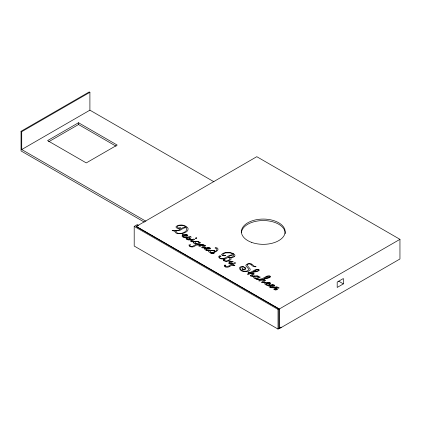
<?xml version="1.0" encoding="UTF-8"?>
<svg xmlns="http://www.w3.org/2000/svg" width="421" height="421" viewBox="0 0 421 421"><rect width="100%" height="100%" fill="white"/><g stroke="black" fill="none" stroke-linecap="round" stroke-linejoin="round"><path stroke-width="0.63" d="M205.506 245.759L205.016 245.254L203.838 245.08A11.462 6.62 0 0 0 202.154 245.196L203.543 244.38L201.68 244.338M225.056 259.72L224.83 259.673A8.852 5.11 0 0 0 224.051 259.541L223.646 259.989A1.963 1.131 0 0 0 223.846 260.504L224.335 260.888A2.373 1.374 0 0 0 225.288 261.225L226.703 261.283A5.441 3.142 0 0 0 229.845 260.346L230.945 259.399A3.2 1.847 0 0 0 231.118 258.72L230.534 257.631L231.955 257.526A4.342 2.505 0 0 0 234.118 256.715L234.444 256.452M205.474 245.853L203.28 247.285A4.068 2.347 0 0 0 202.864 247.559L205.28 248.048L204.843 247.88A34.438 19.882 0 0 1 206.532 247.716L208.274 247.648A2.637 1.521 0 0 1 210.047 248.016M250.395 275.629L250.737 275.318A6.283 3.631 0 0 1 251.095 275.097L252.979 274.003L253.021 273.613M261.725 282.17L262.067 281.86A6.283 3.631 0 0 1 262.425 281.644L264.388 280.186M191.544 241.191L191.992 241.501L193.928 241.412C193.581 241.986 190.108 242.054 190.55 240.849A4.952 2.858 0 0 1 191.108 240.48L192.571 239.633M219.109 256.247L219.636 255.757A7.399 4.273 0 0 1 220.972 256.121M266.535 283.386L266.604 283.312A2.452 1.416 0 0 1 267.056 282.97A2.194 1.268 0 0 1 268.33 282.58L268.409 282.586A1.152 0.663 0 0 1 269.324 282.765M183.824 235.634L183.893 235.56A2.452 1.416 0 0 1 184.345 235.218A2.194 1.268 0 0 1 185.619 234.829L185.698 234.834A1.152 0.663 0 0 1 186.614 235.013M270.719 285.801L270.787 285.727A2.452 1.416 0 0 1 271.24 285.391A2.194 1.268 0 0 1 272.513 284.996M206.401 248.69L206.479 248.6A2.452 1.416 0 0 1 206.937 248.264A2.194 1.268 0 0 1 208.206 247.869L208.29 247.874A1.152 0.663 0 0 1 209.205 248.053M225.025 259.831L224.709 260.362A1.005 0.579 0 0 0 224.798 260.594L225.056 260.804A1.342 0.774 0 0 0 225.803 261.02L226.324 261.025M257.047 279.028L257.031 279.039A4.536 2.615 0 0 1 257.463 278.76L260.341 277.092L259.247 276.934A2.079 1.2 0 0 0 258.773 276.339A1.595 0.921 0 0 0 258.557 276.239L257.099 275.929M182.446 235.439L182.825 235.176A4.036 2.331 0 0 1 183.267 234.955L182.251 234.839A34.438 19.882 0 0 1 183.94 234.676L185.682 234.602M205.038 248.479L205.416 248.216A4.036 2.331 0 0 1 205.858 248.001L201.975 247.806A0.81 0.468 0 0 1 201.696 247.448L202.117 247.048A6.131 3.536 0 0 1 202.406 246.869L204.39 245.454M265.156 283.191L265.535 282.928A4.036 2.331 0 0 1 265.977 282.712L262.825 282.48L265.535 280.491A0.816 0.474 0 0 0 265.488 280.307L265.235 280.081A2.147 1.237 0 0 0 263.978 279.749M269.345 285.606L269.724 285.343A4.036 2.331 0 0 1 270.166 285.128L269.151 285.006A34.438 19.882 0 0 1 270.84 284.843L272.576 284.775A2.637 1.521 0 0 1 274.355 285.143M228.166 257.21L229.171 256.431A13.909 8.031 0 0 1 230.04 255.831A4.763 2.752 0 0 1 232.571 255.037M228.598 260.246L229.308 259.694A3.563 2.058 0 0 0 229.782 258.605A3.052 1.763 0 0 0 229.329 257.768L228.761 257.357M195.544 241.996L194.87 242.722L195.328 243.391A1.842 1.063 0 0 0 196.618 243.722A4.394 2.537 0 0 0 197.196 243.691L199.001 242.643A1.647 0.953 0 0 0 198.649 241.975M269.393 277.118L269.798 276.308A0.726 0.421 0 0 0 269.351 276.15L268.745 276.192A2.452 1.416 0 0 0 268.477 276.255L268.387 276.281A5.799 3.347 0 0 0 267.098 276.876L264.267 278.492L265.293 278.313A20.903 12.067 0 0 0 267.44 277.865M144.25 222.067L21.05 150.934L21.05 131.289L89.236 91.925L89.905 92.31L89.905 110.17L213.889 181.751M21.05 131.289L21.724 131.678L89.905 92.31M21.724 131.678L21.724 149.539L89.905 110.17M78.522 122.737L47.589 140.598L86.258 162.916L117.185 145.061L78.522 122.737L78.522 124.521L116.049 146.192M48.715 141.735L78.522 124.521M278.902 328.391L281.123 327.112L278.028 329.075L134.199 246.038L134.199 226.393L137.288 224.603L138.372 225.23L136.157 226.509L256.789 156.686L399.95 239.339L399.95 258.983L279.318 328.633L278.902 328.391L278.902 308.925L136.157 226.509M225.814 265.277L225.509 265.451A1.452 0.842 0 0 0 225.709 266.63M229.329 266.661L231.834 265.214L234.96 265.325L232.339 264.925L235.802 262.925L234.508 262.672L233.155 263.451L230.05 263.604M255.752 270.324L252.937 271.95L253.963 271.771A20.903 12.067 0 0 0 256.11 271.324M254.6 276.16L253.505 277.107L253.952 277.981A2.484 1.437 0 0 0 254.868 278.36M262.025 279.786C264.451 277.855 268.498 279.102 270.677 276.786A0.963 0.558 0 0 0 270.645 276.576L270.387 276.308A2.026 1.168 0 0 0 269.272 275.929L268.566 275.897A3.631 2.1 0 0 0 268.256 275.913A3.836 2.216 0 0 0 266.572 276.318M134.199 226.393L278.028 309.43L278.902 308.925M136.157 226.335L279.318 308.988L399.95 239.339M343.378 283.88L337.189 287.454L337.189 282.096L343.378 278.523L343.378 283.88L338.679 281.165M187.477 235.823C186.282 236.691 184.324 235.56 183.424 236.302A1.247 0.721 0 0 0 183.498 236.613L183.903 236.96M210.063 248.864L206.032 249.279A1.247 0.721 0 0 0 206.09 249.653L206.495 250.006M270.187 283.575C268.993 284.449 267.035 283.317 266.135 284.054A1.247 0.721 0 0 0 266.209 284.364L266.619 284.712M274.371 285.991C273.176 286.864 271.219 285.733 270.324 286.469A1.247 0.721 0 0 0 270.398 286.78L270.803 287.133M266.561 276.313L262.288 278.697A7.204 4.157 0 0 1 261.609 278.855L260.352 279.097A7.673 4.431 0 0 1 260.11 279.134L259.225 279.512A12.383 7.152 0 0 0 261.473 279.181L258.61 280.844L259.92 281.002L261.304 280.233A5.489 3.168 0 0 1 262.057 280.07M214.61 252.226L215.731 251.747A9.346 5.394 0 0 0 216.347 251.4L217.494 250.469A4.91 2.836 0 0 0 217.915 249.727A5.131 2.963 0 0 0 217.989 249.353L217.831 248.6A2.6 1.5 0 0 0 217.204 248.016A1.473 0.853 0 0 0 215.115 247.98M250.916 272.171L255.231 269.772A3.836 2.216 0 0 1 256.921 269.366A3.631 2.1 0 0 1 257.236 269.356L257.941 269.387A2.026 1.168 0 0 1 259.057 269.766L259.31 270.035A0.963 0.558 0 0 1 259.341 270.245C257.163 272.561 253.121 271.308 250.695 273.245A8.878 5.126 0 0 1 252.647 273.187A2.147 1.237 0 0 1 253.916 273.529L254.158 273.766A0.816 0.474 0 0 1 254.205 273.95L251.495 275.939L253.926 276.297L250.579 276.039A0.705 0.405 0 0 1 250.353 275.676M231.476 261.304L233.208 261.425L229.971 263.557M257.057 269.74L257.147 269.714A2.452 1.416 0 0 1 257.415 269.65L258.02 269.608A0.726 0.421 0 0 1 258.41 269.724L258.568 270.077L258.057 270.577A6.915 3.989 0 0 1 256.1 271.303M225.472 252.663L224.777 252.8A6.02 3.473 0 0 0 222.704 253.558A2.736 1.579 0 0 0 221.835 254.495M254.51 276.171L253.631 276.05M201.948 245.464L203.033 245.348M225.53 255.41L223.84 255.368A1.347 0.779 0 0 1 223.467 255.221A1.547 0.895 0 0 1 223.019 254.552A2.836 1.637 0 0 1 223.846 253.605A4.968 2.868 0 0 1 224.119 253.426A4.841 2.794 0 0 1 225.756 252.868L229.95 252.863A5.983 3.457 0 0 1 232.224 253.61L232.702 253.895A3.9 2.252 0 0 1 233.623 255.489L233.597 255.594A3.352 1.937 0 0 1 232.86 256.61A3.778 2.184 0 0 1 230.845 257.331A3.157 1.821 0 0 1 228.866 257.268M177.309 230.519L176.01 230.561A11.367 6.562 0 0 1 174.868 230.482L172.552 230.513A3.31 1.91 0 0 0 172.126 230.603L174.347 231.024L175.983 232.971A4.468 2.579 0 0 0 177.383 233.518L181.24 233.681A7.888 4.557 0 0 0 183.277 233.287C185.308 232.613 188.234 231.403 188.103 228.84A6.394 3.689 0 0 0 187.608 227.682L185.94 226.303L183.719 225.377A6.531 3.768 0 0 0 181.872 225.056L178.836 225.209A5.068 2.926 0 0 0 177.357 225.688L176.167 226.561A2.715 1.568 0 0 0 175.983 227.14L177.02 228.193A2.247 1.295 0 0 0 177.678 228.366L178.167 228.414A2.684 1.552 0 0 0 178.957 228.371L180.614 227.866L178.715 227.993A1.647 0.953 0 0 1 178.083 227.877L177.115 226.845L178.246 225.756A3.999 2.31 0 0 1 180.041 225.272L180.73 225.23A5.299 3.058 0 0 1 181.214 225.235A5.11 2.947 0 0 1 183.54 225.651L185.693 226.856A6.294 3.631 0 0 1 186.603 228.124L186.677 229.587A7.462 4.305 0 0 1 185.74 231.176L184.593 232.06A10.209 5.894 0 0 1 183.872 232.471L182.488 233.05A6.331 3.657 0 0 1 180.009 233.513M255.952 266.793L254.552 266.73A4.999 2.889 0 0 1 253.889 266.588L252.542 265.983L250.29 263.983A1.695 0.979 0 0 0 249.779 263.856L248.795 263.851A2.026 1.168 0 0 0 248.243 263.978L247.301 264.556A1.763 1.021 0 0 0 247.153 264.862L247.143 264.967A3.368 1.942 0 0 0 247.211 265.398L249.948 268.682A4.357 2.515 0 0 1 250.174 269.582L249.837 270.345L248.716 271.113A4.505 2.6 0 0 1 247.432 271.534C244.717 272.14 239.196 271.356 239.602 267.698A3.126 1.805 0 0 1 240.138 267.109L241.08 266.64A2.489 1.437 0 0 1 241.854 266.493L242.422 266.477A2.863 1.652 0 0 1 243.275 266.572L245.496 267.856A3.489 2.016 0 0 1 245.727 268.382L245.638 269.045A2.137 1.231 0 0 1 245.269 269.445A2.226 1.284 0 0 1 244.959 269.635L244.675 269.745A1.547 0.895 0 0 1 244.043 269.856A1.826 1.052 0 0 1 243.533 269.835A1.658 0.958 0 0 1 242.933 269.682L242.801 269.624A2.363 1.363 0 0 1 242.328 269.308L242.128 268.44L242.517 268.798A1.184 0.684 0 0 0 242.785 269.04A1.3 0.753 0 0 0 242.985 269.135A1.11 0.642 0 0 0 243.443 269.235L243.57 269.24A1.363 0.784 0 0 0 244.212 269.166L244.443 269.087A1.826 1.052 0 0 0 244.785 268.898L244.89 268.814A1.479 0.853 0 0 0 245.09 268.535L245.127 268.324A2.179 1.258 0 0 0 244.896 267.777L243.833 267.14A2.131 1.231 0 0 0 243.175 267.014L242.943 266.998A2.594 1.5 0 0 0 242.243 267.04M272.519 285.006L272.598 285.006A1.152 0.663 0 0 1 273.513 285.18M180.046 233.508L178.236 233.387M224.351 265.204L225.788 265.141M268.393 282.354L266.656 282.428A34.438 19.882 0 0 0 264.962 282.591L265.256 282.838L261.909 282.58A0.705 0.405 0 0 1 261.683 282.223M255.942 266.63L255.231 266.577A2.189 1.263 0 0 1 254.616 266.414A2.394 1.384 0 0 1 254.147 266.177L252.226 264.504A3.778 2.184 0 0 0 250.416 263.778L247.559 263.856L245.875 265.151A3.605 2.084 0 0 0 246.053 266.004L248.374 268.661A3.836 2.216 0 0 1 248.664 269.545L248.653 269.682A2.305 1.331 0 0 1 248.501 270.066L246.832 271.077L244.406 271.292A4.299 2.484 0 0 1 243.164 271.092L240.507 269.498A4.126 2.384 0 0 1 240.217 268.856L240.328 268.061A2.594 1.5 0 0 1 240.77 267.572L241.565 267.177A2.389 1.379 0 0 1 242.217 267.03M190.318 244.833L188.855 245.033L189.95 246.448M257.463 279.318L257.005 279.112M183.751 235.702L186.187 235.76A1.389 0.8 0 0 0 186.535 235.618A0.758 0.437 0 0 0 186.656 234.997M206.343 248.748L208.779 248.806A1.389 0.8 0 0 0 209.121 248.658A0.758 0.437 0 0 0 209.248 248.037M266.461 283.459L268.898 283.517A1.389 0.8 0 0 0 269.245 283.37A0.758 0.437 0 0 0 269.366 282.749M270.645 285.875L273.087 285.933A1.389 0.8 0 0 0 273.429 285.785A0.758 0.437 0 0 0 273.55 285.164M210.347 252.621L211.984 252.726A6.036 3.484 0 0 0 212.468 252.695A6.11 3.526 0 0 0 214.61 252.221M251.39 264.056L251.684 264.188M187.256 239.56L187.434 239.644A3.315 1.916 0 0 0 188.434 239.928L190.892 239.66A11.214 6.473 0 0 1 189.192 239.765L188.976 239.754A3.468 2 0 0 1 187.366 239.438M225.672 266.656L227.593 266.619L232.566 263.793A15.314 8.841 0 0 1 230.555 263.925L230.345 263.914A1.852 1.074 0 0 1 229.124 263.688M175.478 230.929L175.073 230.713L179.604 230.555L182.725 228.671A8.536 4.926 0 0 1 183.114 228.419L183.835 228.108A2.637 1.521 0 0 1 184.961 227.919C187.234 227.545 182.014 227.377 181.53 228.34A8.757 5.057 0 0 0 181.267 228.498L179.493 229.677A11.057 6.383 0 0 1 179.246 229.824M187.087 238.965L189.113 238.707A2.479 1.431 0 0 0 189.561 238.281L189.687 237.128L187.029 237.444A6.883 3.973 0 0 1 186.456 237.497L186.44 237.255A30.565 17.645 0 0 0 190.902 236.491L190.829 236.876A3.536 2.042 0 0 1 189.939 238.886M186.582 239.091L186.666 239.139A1.868 1.079 0 0 0 187.987 239.412M21.724 149.539L145.908 221.235M233.544 253.784L234.534 254.558A3.4 1.963 0 0 1 234.476 256.463M229.15 263.667L228.761 263.272A0.779 0.447 0 0 1 228.777 263.109L230.95 261.725A10.63 6.136 0 0 1 228.892 262.094L228.877 261.841A15.724 9.078 0 0 0 231.487 261.32M273.334 287.427L273.382 287.68A12.42 7.173 0 0 0 276.102 287.248A2.205 1.274 0 0 0 276.513 287.596L276.65 287.669A3.715 2.142 0 0 0 277.065 287.88L274.455 288.448A2.968 1.716 0 0 0 274.103 288.664L273.766 289.111A1 0.579 0 0 0 273.808 289.327L275.271 289.969L277.428 289.622A8.299 4.789 0 0 1 275.897 289.764A1.216 0.7 0 0 1 275.024 289.59M273.603 287.411L273.645 287.664A4.905 2.831 0 0 1 271.487 287.727A4.047 2.337 0 0 1 269.693 287.038M269.419 284.996L269.461 285.243A4.905 2.831 0 0 1 267.298 285.312A4.047 2.337 0 0 1 265.509 284.617A2.021 1.163 0 0 1 265.077 283.159M186.708 237.244L186.75 237.491A4.905 2.831 0 0 1 184.587 237.56A4.047 2.337 0 0 1 182.798 236.865M279.318 308.988L279.318 328.633M278.028 309.43L278.028 329.075M223.798 259.52L223.798 260.715M241.422 232.666A21.871 12.63 0 0 1 264.167 220.562A21.871 12.63 0 0 1 285.133 233.692M273.34 287.432A18.356 10.599 0 0 0 277.013 286.712A6.694 3.863 0 0 0 277.539 287.385L277.876 287.632A1.374 0.795 0 0 0 278.965 287.838M279.012 287.985A9.42 5.441 0 0 0 276.944 288.264A4.815 2.784 0 0 0 275.234 288.917M274.997 289.59A0.895 0.516 0 0 1 275.276 288.953M269.65 287.059A2.021 1.163 0 0 1 269.261 285.58M274.324 285.164A1.031 0.595 0 0 1 274.408 286.012M273.55 287.332A3.268 1.884 0 0 1 270.74 287.19M268.393 282.375A2.637 1.521 0 0 1 270.166 282.728A1.031 0.595 0 0 1 270.224 283.596M269.366 284.917A3.268 1.884 0 0 1 266.556 284.775M262.146 280.154A2.594 1.5 0 0 1 264.42 280.06M262.03 279.802A8.878 5.126 0 0 1 263.978 279.728M269.414 277.134A6.915 3.989 0 0 1 267.43 277.844M254.989 278.397A4.957 2.863 0 0 0 256.405 278.428A3.452 1.994 0 0 0 256.1 278.649L255.9 278.897A0.979 0.563 0 0 0 256.231 279.281L258.141 279.612L259.483 279.507L259.447 279.239A6.304 3.642 0 0 1 257.463 279.344M253.642 276.071A9.688 5.594 0 0 1 257.105 275.902M256.252 278.16A1.389 0.8 0 0 1 255.205 277.986C254.031 277.097 256.031 276.197 256.847 276.25A2.484 1.437 0 0 1 257.157 276.239L257.352 276.244A1.479 0.853 0 0 1 258.752 277.144L256.899 278.128A3.684 2.126 0 0 1 256.252 278.165M250.811 273.613A2.594 1.5 0 0 1 253.089 273.518M250.727 273.529A5.489 3.168 0 0 0 249.969 273.687L248.59 274.46L247.28 274.297L250.148 272.645A12.383 7.152 0 0 1 247.901 272.976L248.779 272.592A7.673 4.431 0 0 0 249.022 272.555L250.279 272.313A7.204 4.157 0 0 0 250.916 272.171M255.768 270.335A5.799 3.347 0 0 1 257.042 269.729M229.287 266.64A3 1.731 0 0 1 225.156 266.861M225.224 266.814A3.11 1.795 0 0 1 225.051 266.714M225.072 266.704A2.815 1.626 0 0 1 224.346 265.204M223.593 260.778A5.568 3.215 0 0 1 223.33 260.788M228.161 257.21A13.719 7.92 0 0 1 227.103 257.957L225.788 258.552A5.568 3.215 0 0 1 223.072 259.015L222.083 258.973A4.136 2.389 0 0 1 220.367 258.552L220.178 258.468A4.72 2.726 0 0 1 219.699 258.21A3.147 1.816 0 0 1 219.036 256.226M219.53 257.336A2.016 1.163 0 0 1 220.893 256.189M219.583 257.331A2.2 1.268 0 0 0 220.272 258.12A3.068 1.773 0 0 0 220.525 258.252A2.789 1.61 0 0 0 221.867 258.589L222.393 258.605A3.942 2.279 0 0 0 222.951 258.578A3.936 2.273 0 0 0 223.883 258.42L225.672 257.689A10.714 6.189 0 0 0 225.914 257.547L227.882 256.252A10.215 5.894 0 0 1 228.119 256.11L230.829 255.073A5.51 3.179 0 0 1 232.576 254.889M228.54 260.22A4.078 2.358 0 0 1 226.345 261.073M225.561 255.521A2.836 1.637 0 0 1 222.235 255.373M222.32 255.31A1.826 1.052 0 0 1 221.851 254.495M225.498 252.711A8.199 4.731 0 0 1 233.576 253.763M215.163 248.006A2.326 1.342 0 0 1 216.194 248.353A2.252 1.3 0 0 1 216.778 248.943L216.852 249.611A4.573 2.642 0 0 1 215.557 251.205A6.968 4.021 0 0 1 214.836 251.553L214.899 251.269A1.673 0.968 0 0 0 214.605 250.705L214.531 250.653A2.131 1.231 0 0 0 213.984 250.374L208.958 250.342L209.89 250.484A1.968 1.137 0 0 0 209.684 250.59L209.305 250.805A1.7 0.979 0 0 0 208.811 251.516M210.368 252.563A2.142 1.237 0 0 1 208.758 251.516M214.01 250.653A1.51 0.868 0 0 1 213.915 251.942A3.331 1.921 0 0 1 211.895 252.474C208.332 252.779 211.068 249.606 213.184 250.495A1.616 0.931 0 0 1 213.921 250.705M209.332 250.516A4.905 2.831 0 0 1 207.179 250.6A4.047 2.337 0 0 1 205.39 249.911A2.021 1.163 0 0 1 204.953 248.453M210.016 248.037A1.031 0.595 0 0 1 210.105 248.885M209.242 250.206A3.268 1.884 0 0 1 206.432 250.063M203.064 245.401A2.179 1.258 0 0 1 204.432 245.38M201.948 245.464A3.757 2.168 0 0 0 201.606 245.511L200.149 246.343L198.849 246.174L201.58 244.596A7.473 4.315 0 0 1 199.607 244.917L199.575 244.675A9.62 5.552 0 0 0 201.685 244.348M189.95 246.448A3.2 1.847 0 0 0 192.034 246.953A2.905 1.673 0 0 0 193.776 246.643L196.76 244.964L199.886 245.075L197.265 244.675L200.728 242.675L199.417 242.512A2.131 1.231 0 0 0 198.728 241.707M190.092 245.064A0.963 0.553 0 0 1 190.329 244.959M190.429 246.322A1.542 0.889 0 0 1 190.029 245.033M190.387 246.364A1.637 0.947 0 0 0 191.587 246.58A2.147 1.242 0 0 0 192.313 246.453L196.939 243.943L195.06 243.827A2.431 1.405 0 0 1 194.255 243.522A2.189 1.263 0 0 1 193.555 242.628M193.592 242.628A1.994 1.152 0 0 1 194.113 241.807L194.428 241.643L193.565 241.786L193.581 241.465A25.892 14.951 0 0 1 195.391 241.307L196.886 241.275A2.915 1.684 0 0 1 198.78 241.67M195.602 242.022A2.116 1.221 0 0 1 198.738 241.928M192.576 239.633A6.831 3.942 0 0 1 190.666 239.923L190.624 239.67A8.067 4.657 0 0 0 193.539 239.102L194.739 239.296L192.023 240.865A4.294 2.479 0 0 0 191.534 241.186M189.95 238.891A3.015 1.742 0 0 1 188.108 239.417M186.519 239.117A2.515 1.452 0 0 1 186.24 237.776M186.145 237.749A2.942 1.7 0 0 1 187.508 237.802M187.019 238.991A1.237 0.71 0 0 1 187.345 238.054M182.756 236.891A2.021 1.163 0 0 1 182.367 235.407M185.682 234.623A2.637 1.521 0 0 1 187.456 234.971M187.424 234.992A1.031 0.595 0 0 1 187.513 235.844M186.656 237.165A3.268 1.884 0 0 1 183.845 237.023M179.204 229.803A4.347 2.51 0 0 1 177.33 230.555M175.468 230.934A4.152 2.4 0 0 1 176.657 232.097A3.336 1.926 0 0 0 178.157 233.455M196.728 237.86L196.591 238.56L195.355 238.654L195.507 237.939L196.728 237.86M210.432 252.816L210.732 253.132A4.073 2.352 0 0 0 212.331 253.468L214.178 253.405L212.379 253.205A4.552 2.626 0 0 1 210.432 252.816M251.579 242.375A21.871 12.63 0 0 0 285.133 232.218A21.871 12.63 0 0 0 253.121 220.52A21.871 12.63 0 0 0 251.579 242.375"/></g></svg>
